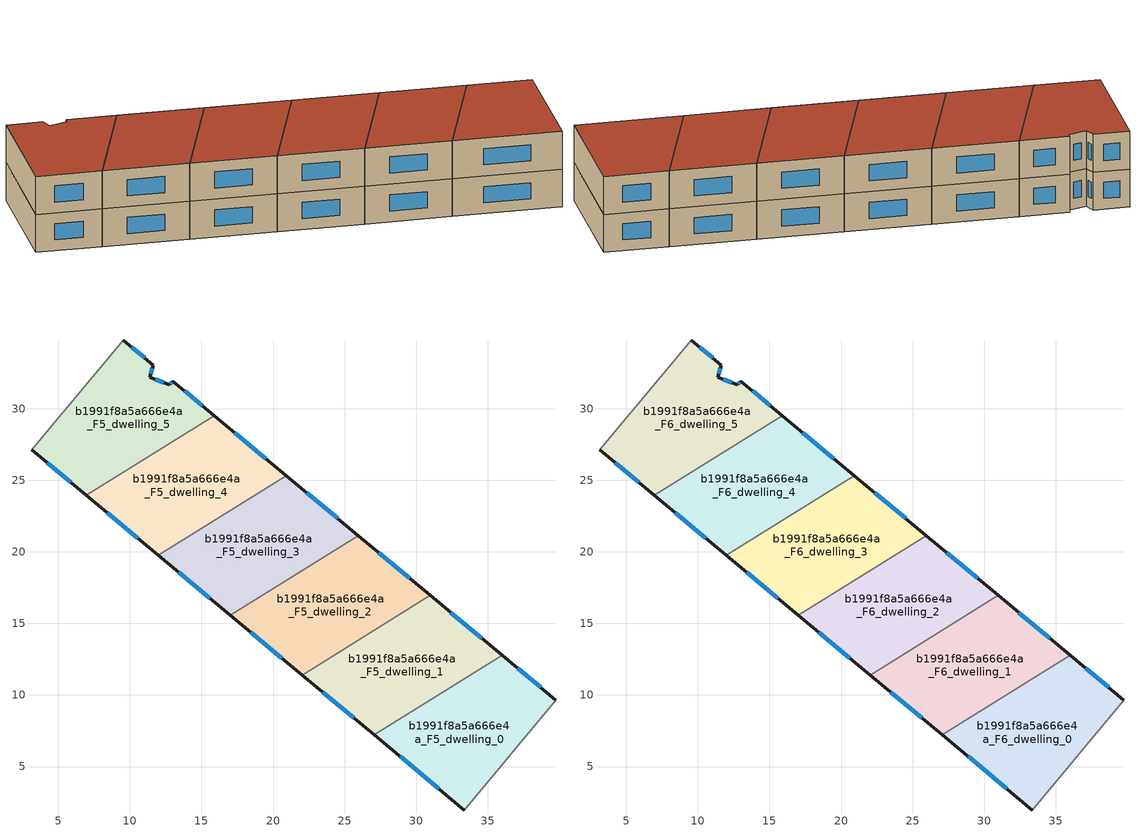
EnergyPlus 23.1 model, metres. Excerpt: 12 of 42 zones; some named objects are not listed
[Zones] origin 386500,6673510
b1991f8a5a666e4a_F5_dwelling_0
 floor to b1991f8a5a666e4a_F4_dwelling_0 (EU_floor_Construction): 39.77,9.64 33.38,1.96 27.08,7.2 36.01,12.77 z15
 wall outside (EU_wall_Construction): 39.77,9.64 36.02,12.77 / 27.08,7.2 33.38,1.96 z15:18
 wall adiabatic (EU_wall_Construction): 33.38,1.96 39.77,9.64 z15:18
 wall to b1991f8a5a666e4a_F5_dwelling_1 (EU_wall_Construction): 36.01,12.77 27.08,7.2 z15:18
 window (EU_Window_Construction): 38.7,10.54 37.09,11.88 / 28.88,5.71 31.58,3.46 z15.86:17.14
b1991f8a5a666e4a_F5_dwelling_1
 floor to b1991f8a5a666e4a_F4_dwelling_1 (EU_floor_Construction): 36.01,12.77 27.08,7.2 22.05,11.39 30.98,16.96 z15
 wall outside (EU_wall_Construction): 36.02,12.77 30.98,16.96 / 22.05,11.39 27.08,7.2 z15:18
 wall to b1991f8a5a666e4a_F5_dwelling_2 (EU_wall_Construction): 30.98,16.96 22.05,11.39 z15:18
 window (EU_Window_Construction): 34.58,13.97 32.42,15.76 / 23.49,10.19 25.64,8.4 z15.86:17.14
b1991f8a5a666e4a_F5_dwelling_2
 floor to b1991f8a5a666e4a_F4_dwelling_2 (EU_floor_Construction): 30.98,16.96 22.05,11.39 17.02,15.58 25.96,21.14 z15
 wall outside (EU_wall_Construction): 30.98,16.96 25.96,21.14 / 17.02,15.58 22.05,11.39 z15:18
 wall to b1991f8a5a666e4a_F5_dwelling_3 (EU_wall_Construction): 25.96,21.14 17.02,15.57 z15:18
 window (EU_Window_Construction): 29.55,18.15 27.39,19.95 / 18.46,14.38 20.61,12.59 z15.86:17.14
b1991f8a5a666e4a_F5_dwelling_3
 floor to b1991f8a5a666e4a_F4_dwelling_3 (EU_floor_Construction): 25.96,21.14 17.02,15.58 11.99,19.76 20.93,25.33 z15
 wall outside (EU_wall_Construction): 25.96,21.14 20.93,25.33 / 11.99,19.76 17.02,15.58 z15:18
 wall to b1991f8a5a666e4a_F5_dwelling_4 (EU_wall_Construction): 20.93,25.33 11.99,19.76 z15:18
 window (EU_Window_Construction): 24.52,22.34 22.36,24.13 / 13.43,18.56 15.58,16.77 z15.86:17.14
b1991f8a5a666e4a_F5_dwelling_4
 floor to b1991f8a5a666e4a_F4_dwelling_4 (EU_floor_Construction): 20.93,25.33 11.99,19.76 6.96,23.95 15.9,29.51 z15
 wall outside (EU_wall_Construction): 20.93,25.33 15.9,29.51 / 6.96,23.95 11.99,19.76 z15:18
 wall to b1991f8a5a666e4a_F5_dwelling_5 (EU_wall_Construction): 15.9,29.51 6.96,23.95 z15:18
 window (EU_Window_Construction): 19.49,26.53 17.33,28.32 / 8.4,22.75 10.55,20.96 z15.86:17.14
b1991f8a5a666e4a_F5_dwelling_5
 floor to b1991f8a5a666e4a_F4_dwelling_5 (EU_floor_Construction): 12.98,31.94 15.9,29.51 6.96,23.95 3.12,27.14 9.53,34.81 11.64,33.06 11.4,32.22 12.76,31.67 z15
 wall outside (EU_wall_Construction): 3.12,27.14 6.96,23.95 / 15.9,29.51 12.98,31.94 12.76,31.67 11.4,32.22 11.64,33.06 9.53,34.81 z15:18
 wall adiabatic (EU_wall_Construction): 9.53,34.81 3.12,27.14 z15:18
 window (EU_Window_Construction): 4.22,26.23 5.87,24.86 / 11.04,33.56 10.13,34.31 / 11.46,32.46 11.57,32.82 / 12.37,31.83 11.78,32.07 / 12.92,31.87 12.82,31.75 / 15.06,30.21 13.82,31.25 z15.86:17.14
b1991f8a5a666e4a_F6_dwelling_0
 floor to b1991f8a5a666e4a_F5_dwelling_0 (EU_floor_Construction): 39.77,9.64 33.38,1.96 27.08,7.2 36.01,12.77 z18
 wall outside (EU_wall_Construction): 39.77,9.64 36.02,12.77 / 27.08,7.2 33.38,1.96 z18:21
 wall adiabatic (EU_wall_Construction): 33.38,1.96 39.77,9.64 z18:21
 wall to b1991f8a5a666e4a_F6_dwelling_1 (EU_wall_Construction): 36.01,12.77 27.08,7.2 z18:21
 window (EU_Window_Construction): 38.7,10.54 37.09,11.88 / 28.88,5.71 31.58,3.46 z18.86:20.14
 roof outside (EU_roof_Construction): 33.38,1.96 39.77,9.64 36.02,12.77 27.08,7.2 z21
b1991f8a5a666e4a_F6_dwelling_1
 floor to b1991f8a5a666e4a_F5_dwelling_1 (EU_floor_Construction): 36.01,12.77 27.08,7.2 22.05,11.39 30.98,16.96 z18
 wall outside (EU_wall_Construction): 36.02,12.77 30.98,16.96 / 22.05,11.39 27.08,7.2 z18:21
 wall to b1991f8a5a666e4a_F6_dwelling_2 (EU_wall_Construction): 30.98,16.96 22.05,11.39 z18:21
 window (EU_Window_Construction): 34.58,13.97 32.42,15.76 / 23.49,10.19 25.64,8.4 z18.86:20.14
 roof outside (EU_roof_Construction): 36.02,12.77 30.98,16.96 22.05,11.39 27.08,7.2 z21
b1991f8a5a666e4a_F6_dwelling_2
 floor to b1991f8a5a666e4a_F5_dwelling_2 (EU_floor_Construction): 30.98,16.96 22.05,11.39 17.02,15.58 25.96,21.14 z18
 wall outside (EU_wall_Construction): 30.98,16.96 25.96,21.14 / 17.02,15.58 22.05,11.39 z18:21
 wall to b1991f8a5a666e4a_F6_dwelling_3 (EU_wall_Construction): 25.96,21.14 17.02,15.57 z18:21
 window (EU_Window_Construction): 29.55,18.15 27.39,19.95 / 18.46,14.38 20.61,12.59 z18.86:20.14
 roof outside (EU_roof_Construction): 30.98,16.96 25.96,21.14 17.02,15.58 22.05,11.39 z21
b1991f8a5a666e4a_F6_dwelling_3
 floor to b1991f8a5a666e4a_F5_dwelling_3 (EU_floor_Construction): 25.96,21.14 17.02,15.58 11.99,19.76 20.93,25.33 z18
 wall outside (EU_wall_Construction): 25.96,21.14 20.93,25.33 / 11.99,19.76 17.02,15.58 z18:21
 wall to b1991f8a5a666e4a_F6_dwelling_4 (EU_wall_Construction): 20.93,25.33 11.99,19.76 z18:21
 window (EU_Window_Construction): 24.52,22.34 22.36,24.13 / 13.43,18.56 15.58,16.77 z18.86:20.14
 roof outside (EU_roof_Construction): 25.96,21.14 20.93,25.33 11.99,19.76 17.02,15.58 z21
b1991f8a5a666e4a_F6_dwelling_4
 floor to b1991f8a5a666e4a_F5_dwelling_4 (EU_floor_Construction): 20.93,25.33 11.99,19.76 6.96,23.95 15.9,29.51 z18
 wall outside (EU_wall_Construction): 20.93,25.33 15.9,29.51 / 6.96,23.95 11.99,19.76 z18:21
 wall to b1991f8a5a666e4a_F6_dwelling_5 (EU_wall_Construction): 15.9,29.51 6.96,23.95 z18:21
 window (EU_Window_Construction): 19.49,26.53 17.33,28.32 / 8.4,22.75 10.55,20.96 z18.86:20.14
 roof outside (EU_roof_Construction): 20.93,25.33 15.9,29.51 6.96,23.95 11.99,19.76 z21
b1991f8a5a666e4a_F6_dwelling_5
 floor to b1991f8a5a666e4a_F5_dwelling_5 (EU_floor_Construction): 12.98,31.94 15.9,29.51 6.96,23.95 3.12,27.14 9.53,34.81 11.64,33.06 11.4,32.22 12.76,31.67 z18
 wall outside (EU_wall_Construction): 3.12,27.14 6.96,23.95 / 15.9,29.51 12.98,31.94 12.76,31.67 11.4,32.22 11.64,33.06 9.53,34.81 z18:21
 wall adiabatic (EU_wall_Construction): 9.53,34.81 3.12,27.14 z18:21
 window (EU_Window_Construction): 4.22,26.23 5.87,24.86 / 11.04,33.56 10.13,34.31 / 11.46,32.46 11.57,32.82 / 12.37,31.83 11.78,32.07 / 12.92,31.87 12.82,31.75 / 15.06,30.21 13.82,31.25 z18.86:20.14
 roof outside (EU_roof_Construction): 15.9,29.51 12.98,31.94 12.76,31.67 11.4,32.22 11.64,33.06 9.53,34.81 3.12,27.14 6.96,23.95 z21
[Building]
EU S2 Campaign: North Axis=0; Terrain=City; Solar Distribution=FullExterior
[Site:Location]
Helsinki-Vantaa.AP: Latitude=60.317; Longitude=24.963; Time Zone=2; Elevation=54.6
[SizingPeriod:WeatherFileDays]
AnnualSizingPeriod: Begin Month=1; Begin Day of Month=1; End Month=12; End Day of Month=31; Day of Week for Start Day=Monday; Use Weather File Daylight Saving Period=No; Use Weather File Rain and Snow Indicators=No
[MATERIAL]
EU_InternalMass_Material: Roughness=MediumRough; Thickness=0.1; Conductivity=1; Density=1800; Specific Heat=900; Thermal Absorptance=0.9; Solar Absorptance=0.7; Visible Absorptance=0.7
[MATERIAL:NOMASS] Roughness=MediumRough; Thermal Absorptance=0.9; Solar Absorptance=0.7; Visible Absorptance=0.7
Name | Thermal Resistance
EU_wall_NoMass | 2.6932
EU_roof_NoMass | 3.19818
EU_floor_NoMass | 2.22482
[WINDOWMATERIAL:SIMPLEGLAZINGSYSTEM]
EU_Window_SimpleGlazing: UFactor=2.14966; Solar Heat Gain Coefficient=0.7; Visible Transmittance=0.7
[CONSTRUCTION]
EU_wall_Construction: EU_wall_NoMass
EU_roof_Construction: EU_roof_NoMass
EU_floor_Construction: EU_floor_NoMass
EU_Window_Construction: EU_Window_SimpleGlazing
EU_InternalMass_Construction: EU_InternalMass_Material
[ZONE] Type=1; Multiplier=1; Ceiling Height=autocalculate; Floor Area=autocalculate; Part of Total Floor Area=Yes
Name | Volume
b1991f8a5a666e4a_F5_dwelling_0; b1991f8a5a666e4a_F6_dwelling_0 | 196.232
b1991f8a5a666e4a_F5_dwelling_1; b1991f8a5a666e4a_F6_dwelling_1; b1991f8a5a666e4a_F5_dwelling_5; b1991f8a5a666e4a_F6_dwelling_5 | 196.225
b1991f8a5a666e4a_F5_dwelling_2; b1991f8a5a666e4a_F6_dwelling_2; b1991f8a5a666e4a_F5_dwelling_3; b1991f8a5a666e4a_F6_dwelling_3 | 196.238
b1991f8a5a666e4a_F5_dwelling_4; b1991f8a5a666e4a_F6_dwelling_4 | 196.212
[INTERNALMASS] Construction=EU_InternalMass_Construction
Name | Zone or ZoneList | Surface Area
b1991f8a5a666e4a_F5_dwelling_0_EU_InternalMass | b1991f8a5a666e4a_F5_dwelling_0 | 65.4107
b1991f8a5a666e4a_F5_dwelling_1_EU_InternalMass | b1991f8a5a666e4a_F5_dwelling_1 | 65.4085
b1991f8a5a666e4a_F5_dwelling_2_EU_InternalMass | b1991f8a5a666e4a_F5_dwelling_2 | 65.4126
b1991f8a5a666e4a_F5_dwelling_3_EU_InternalMass | b1991f8a5a666e4a_F5_dwelling_3 | 65.4126
b1991f8a5a666e4a_F5_dwelling_4_EU_InternalMass | b1991f8a5a666e4a_F5_dwelling_4 | 65.4037
b1991f8a5a666e4a_F5_dwelling_5_EU_InternalMass | b1991f8a5a666e4a_F5_dwelling_5 | 65.4082
b1991f8a5a666e4a_F6_dwelling_0_EU_InternalMass | b1991f8a5a666e4a_F6_dwelling_0 | 65.4107
b1991f8a5a666e4a_F6_dwelling_1_EU_InternalMass | b1991f8a5a666e4a_F6_dwelling_1 | 65.4085
b1991f8a5a666e4a_F6_dwelling_2_EU_InternalMass | b1991f8a5a666e4a_F6_dwelling_2 | 65.4126
b1991f8a5a666e4a_F6_dwelling_3_EU_InternalMass | b1991f8a5a666e4a_F6_dwelling_3 | 65.4126
b1991f8a5a666e4a_F6_dwelling_4_EU_InternalMass | b1991f8a5a666e4a_F6_dwelling_4 | 65.4037
b1991f8a5a666e4a_F6_dwelling_5_EU_InternalMass | b1991f8a5a666e4a_F6_dwelling_5 | 65.4082
[OTHEREQUIPMENT] Fuel Type=Electricity; Design Level Calculation Method=Watts/Area; Power per Zone Floor Area=1; Fraction Latent=0; Fraction Radiant=0; Fraction Lost=0; Carbon Dioxide Generation Rate=0; EndUse Subcategory=EU_Step8_InternalGains
Name | Zone or ZoneList or Space or SpaceList | Schedule
EU_Step8_InternalGain_b1991f8a5a666e4a_F5_dwelling_0_f000 | b1991f8a5a666e4a_F5_dwelling_0 | EU_Step8_GainSchedule_b1991f8a5a666e4a_F5_dwelling_0_f000
EU_Step8_InternalGain_b1991f8a5a666e4a_F5_dwelling_1_f000 | b1991f8a5a666e4a_F5_dwelling_1 | EU_Step8_GainSchedule_b1991f8a5a666e4a_F5_dwelling_1_f000
EU_Step8_InternalGain_b1991f8a5a666e4a_F5_dwelling_2_f000 | b1991f8a5a666e4a_F5_dwelling_2 | EU_Step8_GainSchedule_b1991f8a5a666e4a_F5_dwelling_2_f000
EU_Step8_InternalGain_b1991f8a5a666e4a_F5_dwelling_3_f000 | b1991f8a5a666e4a_F5_dwelling_3 | EU_Step8_GainSchedule_b1991f8a5a666e4a_F5_dwelling_3_f000
EU_Step8_InternalGain_b1991f8a5a666e4a_F5_dwelling_4_f000 | b1991f8a5a666e4a_F5_dwelling_4 | EU_Step8_GainSchedule_b1991f8a5a666e4a_F5_dwelling_4_f000
EU_Step8_InternalGain_b1991f8a5a666e4a_F5_dwelling_5_f000 | b1991f8a5a666e4a_F5_dwelling_5 | EU_Step8_GainSchedule_b1991f8a5a666e4a_F5_dwelling_5_f000
EU_Step8_InternalGain_b1991f8a5a666e4a_F6_dwelling_0_f000 | b1991f8a5a666e4a_F6_dwelling_0 | EU_Step8_GainSchedule_b1991f8a5a666e4a_F6_dwelling_0_f000
EU_Step8_InternalGain_b1991f8a5a666e4a_F6_dwelling_1_f000 | b1991f8a5a666e4a_F6_dwelling_1 | EU_Step8_GainSchedule_b1991f8a5a666e4a_F6_dwelling_1_f000
EU_Step8_InternalGain_b1991f8a5a666e4a_F6_dwelling_2_f000 | b1991f8a5a666e4a_F6_dwelling_2 | EU_Step8_GainSchedule_b1991f8a5a666e4a_F6_dwelling_2_f000
EU_Step8_InternalGain_b1991f8a5a666e4a_F6_dwelling_3_f000 | b1991f8a5a666e4a_F6_dwelling_3 | EU_Step8_GainSchedule_b1991f8a5a666e4a_F6_dwelling_3_f000
EU_Step8_InternalGain_b1991f8a5a666e4a_F6_dwelling_4_f000 | b1991f8a5a666e4a_F6_dwelling_4 | EU_Step8_GainSchedule_b1991f8a5a666e4a_F6_dwelling_4_f000
EU_Step8_InternalGain_b1991f8a5a666e4a_F6_dwelling_5_f000 | b1991f8a5a666e4a_F6_dwelling_5 | EU_Step8_GainSchedule_b1991f8a5a666e4a_F6_dwelling_5_f000
[ZONEVENTILATION:DESIGNFLOWRATE] Schedule=EU_AlwaysOn; Design Flow Rate Calculation Method=AirChanges/Hour; Air Changes per Hour=0.586271; Ventilation Type=Natural; Fan Pressure Rise=0; Fan Total Efficiency=1; Constant Term Coefficient=1; Temperature Term Coefficient=0; Velocity Term Coefficient=0; Velocity Squared Term Coefficient=0; Minimum Indoor Temperature=-100; Maximum Indoor Temperature=100; Delta Temperature=-100; Minimum Outdoor Temperature=-100; Maximum Outdoor Temperature=100; Maximum Wind Speed=40
Name | Zone or ZoneList or Space or SpaceList
EU_ConstantAir_b1991f8a5a666e4a_F5_dwelling_0 | b1991f8a5a666e4a_F5_dwelling_0
EU_ConstantAir_b1991f8a5a666e4a_F5_dwelling_1 | b1991f8a5a666e4a_F5_dwelling_1
EU_ConstantAir_b1991f8a5a666e4a_F5_dwelling_2 | b1991f8a5a666e4a_F5_dwelling_2
EU_ConstantAir_b1991f8a5a666e4a_F5_dwelling_3 | b1991f8a5a666e4a_F5_dwelling_3
EU_ConstantAir_b1991f8a5a666e4a_F5_dwelling_4 | b1991f8a5a666e4a_F5_dwelling_4
EU_ConstantAir_b1991f8a5a666e4a_F5_dwelling_5 | b1991f8a5a666e4a_F5_dwelling_5
EU_ConstantAir_b1991f8a5a666e4a_F6_dwelling_0 | b1991f8a5a666e4a_F6_dwelling_0
EU_ConstantAir_b1991f8a5a666e4a_F6_dwelling_1 | b1991f8a5a666e4a_F6_dwelling_1
EU_ConstantAir_b1991f8a5a666e4a_F6_dwelling_2 | b1991f8a5a666e4a_F6_dwelling_2
EU_ConstantAir_b1991f8a5a666e4a_F6_dwelling_3 | b1991f8a5a666e4a_F6_dwelling_3
EU_ConstantAir_b1991f8a5a666e4a_F6_dwelling_4 | b1991f8a5a666e4a_F6_dwelling_4
EU_ConstantAir_b1991f8a5a666e4a_F6_dwelling_5 | b1991f8a5a666e4a_F6_dwelling_5
[HVACTEMPLATE:ZONE:IDEALLOADSAIRSYSTEM] System Availability Schedule=EU_AlwaysOn; Maximum Heating Supply Air Temperature=50; Minimum Cooling Supply Air Temperature=13; Maximum Heating Supply Air Humidity Ratio=0.0156; Minimum Cooling Supply Air Humidity Ratio=0.0077; Heating Limit=NoLimit; Cooling Limit=NoLimit; Heating Availability Schedule=EU_AlwaysOn; Cooling Availability Schedule=EU_CoolingOff; Dehumidification Control Type=ConstantSensibleHeatRatio; Cooling Sensible Heat Ratio=0.7; Dehumidification Setpoint=60; Humidification Control Type=None; Humidification Setpoint=30; Outdoor Air Method=None; Outdoor Air Flow Rate per Person=0.00944; Outdoor Air Flow Rate per Zone Floor Area=0; Outdoor Air Flow Rate per Zone=0; Demand Controlled Ventilation Type=None; Outdoor Air Economizer Type=NoEconomizer; Heat Recovery Type=None; Sensible Heat Recovery Effectiveness=0.7; Latent Heat Recovery Effectiveness=0.65
Name | Template Thermostat
b1991f8a5a666e4a_F5_dwelling_0 | EU_HeatOnly_b1991f8a5a666e4a_F5_dwelling_0
b1991f8a5a666e4a_F5_dwelling_1 | EU_HeatOnly_b1991f8a5a666e4a_F5_dwelling_1
b1991f8a5a666e4a_F5_dwelling_2 | EU_HeatOnly_b1991f8a5a666e4a_F5_dwelling_2
b1991f8a5a666e4a_F5_dwelling_3 | EU_HeatOnly_b1991f8a5a666e4a_F5_dwelling_3
b1991f8a5a666e4a_F5_dwelling_4 | EU_HeatOnly_b1991f8a5a666e4a_F5_dwelling_4
b1991f8a5a666e4a_F5_dwelling_5 | EU_HeatOnly_b1991f8a5a666e4a_F5_dwelling_5
b1991f8a5a666e4a_F6_dwelling_0 | EU_HeatOnly_b1991f8a5a666e4a_F6_dwelling_0
b1991f8a5a666e4a_F6_dwelling_1 | EU_HeatOnly_b1991f8a5a666e4a_F6_dwelling_1
b1991f8a5a666e4a_F6_dwelling_2 | EU_HeatOnly_b1991f8a5a666e4a_F6_dwelling_2
b1991f8a5a666e4a_F6_dwelling_3 | EU_HeatOnly_b1991f8a5a666e4a_F6_dwelling_3
b1991f8a5a666e4a_F6_dwelling_4 | EU_HeatOnly_b1991f8a5a666e4a_F6_dwelling_4
b1991f8a5a666e4a_F6_dwelling_5 | EU_HeatOnly_b1991f8a5a666e4a_F6_dwelling_5
[SIZING:ZONE] Zone Cooling Design Supply Air Temperature Input Method=SupplyAirTemperature; Zone Cooling Design Supply Air Temperature=13; Zone Heating Design Supply Air Temperature Input Method=SupplyAirTemperature; Zone Heating Design Supply Air Temperature=50; Zone Cooling Design Supply Air Humidity Ratio=0.008; Zone Heating Design Supply Air Humidity Ratio=0.008; Cooling Design Air Flow Method=DesignDay; Cooling Design Air Flow Rate=0; Cooling Minimum Air Flow per Zone Floor Area=0.000762; Cooling Minimum Air Flow=0; Cooling Minimum Air Flow Fraction=0.2; Heating Design Air Flow Method=DesignDay; Heating Design Air Flow Rate=0; Heating Maximum Air Flow per Zone Floor Area=0.002032; Heating Maximum Air Flow=0.141576; Heating Maximum Air Flow Fraction=0.3; Account for Dedicated Outdoor Air System=No; Dedicated Outdoor Air System Control Strategy=NeutralSupplyAir; Dedicated Outdoor Air Low Setpoint Temperature for Design=autosize; Dedicated Outdoor Air High Setpoint Temperature for Design=autosize; Zone Load Sizing Method=Sensible Load Only No Latent Load; Zone Latent Cooling Design Supply Air Humidity Ratio Input Method=HumidityRatioDifference; Zone Cooling Design Supply Air Humidity Ratio Difference=0.005; Zone Latent Heating Design Supply Air Humidity Ratio Input Method=HumidityRatioDifference; Zone Humidification Design Supply Air Humidity Ratio Difference=0.005
b1991f8a5a666e4a_F5_dwelling_0; b1991f8a5a666e4a_F5_dwelling_1; b1991f8a5a666e4a_F5_dwelling_2; b1991f8a5a666e4a_F5_dwelling_3; b1991f8a5a666e4a_F5_dwelling_4; b1991f8a5a666e4a_F5_dwelling_5; b1991f8a5a666e4a_F6_dwelling_0; b1991f8a5a666e4a_F6_dwelling_1; b1991f8a5a666e4a_F6_dwelling_2; b1991f8a5a666e4a_F6_dwelling_3; b1991f8a5a666e4a_F6_dwelling_4; b1991f8a5a666e4a_F6_dwelling_5
[SCHEDULE:CONSTANT]
Name | Hourly Value
EU_AlwaysOn | 1
EU_CoolingOff | 0
[SCHEDULE:FILE] Column Number=1; Rows to Skip at Top=0; Number of Hours of Data=8760; Column Separator=Comma; Interpolate to Timestep=No; Minutes per Item=60; Adjust Schedule for Daylight Savings=Yes
Name | File
EU_Step8_GainSchedule_b1991f8a5a666e4a_F5_dwelling_0_f000 | ../../schedules/b1991f8a5a666e4a/b1991f8a5a666e4a_F5_dwelling_0_f000_gain.csv
EU_Step8_GainSchedule_b1991f8a5a666e4a_F5_dwelling_1_f000 | ../../schedules/b1991f8a5a666e4a/b1991f8a5a666e4a_F5_dwelling_1_f000_gain.csv
EU_Step8_GainSchedule_b1991f8a5a666e4a_F5_dwelling_2_f000 | ../../schedules/b1991f8a5a666e4a/b1991f8a5a666e4a_F5_dwelling_2_f000_gain.csv
EU_Step8_GainSchedule_b1991f8a5a666e4a_F5_dwelling_3_f000 | ../../schedules/b1991f8a5a666e4a/b1991f8a5a666e4a_F5_dwelling_3_f000_gain.csv
EU_Step8_GainSchedule_b1991f8a5a666e4a_F5_dwelling_4_f000 | ../../schedules/b1991f8a5a666e4a/b1991f8a5a666e4a_F5_dwelling_4_f000_gain.csv
EU_Step8_GainSchedule_b1991f8a5a666e4a_F5_dwelling_5_f000 | ../../schedules/b1991f8a5a666e4a/b1991f8a5a666e4a_F5_dwelling_5_f000_gain.csv
EU_Step8_GainSchedule_b1991f8a5a666e4a_F6_dwelling_0_f000 | ../../schedules/b1991f8a5a666e4a/b1991f8a5a666e4a_F6_dwelling_0_f000_gain.csv
EU_Step8_GainSchedule_b1991f8a5a666e4a_F6_dwelling_1_f000 | ../../schedules/b1991f8a5a666e4a/b1991f8a5a666e4a_F6_dwelling_1_f000_gain.csv
EU_Step8_GainSchedule_b1991f8a5a666e4a_F6_dwelling_2_f000 | ../../schedules/b1991f8a5a666e4a/b1991f8a5a666e4a_F6_dwelling_2_f000_gain.csv
EU_Step8_GainSchedule_b1991f8a5a666e4a_F6_dwelling_3_f000 | ../../schedules/b1991f8a5a666e4a/b1991f8a5a666e4a_F6_dwelling_3_f000_gain.csv
EU_Step8_GainSchedule_b1991f8a5a666e4a_F6_dwelling_4_f000 | ../../schedules/b1991f8a5a666e4a/b1991f8a5a666e4a_F6_dwelling_4_f000_gain.csv
EU_Step8_GainSchedule_b1991f8a5a666e4a_F6_dwelling_5_f000 | ../../schedules/b1991f8a5a666e4a/b1991f8a5a666e4a_F6_dwelling_5_f000_gain.csv
